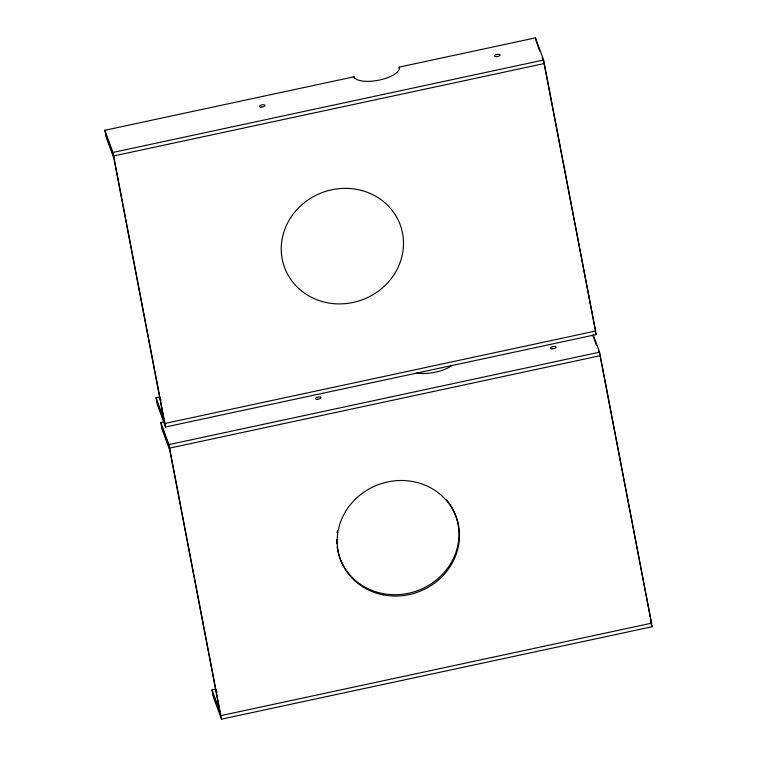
<?xml version="1.0" encoding="UTF-8"?>
<svg xmlns="http://www.w3.org/2000/svg" width="757" height="757" viewBox="0 0 757 757"><rect width="100%" height="100%" fill="white"/><g stroke="black" fill="none" stroke-linecap="round" stroke-linejoin="round"><path stroke-width="1.14" d="M113.834 158.137L106.179 137.32L104.835 130.28L354.011 76.798A23.117 8.488 -10.8 0 0 379.541 80.015A23.117 8.488 -10.8 0 0 399.147 67.118L535.483 37.85L543.64 60.011L596.213 334.566L165.565 426.995L157.409 404.834L156.065 397.794L159.822 396.99L161.033 400.273M104.835 130.28L112.982 152.441L543.64 60.011M169.786 450.292L162.13 429.474L160.787 422.434L164.241 421.696M160.787 422.434L168.934 444.596L599.591 352.166L652.165 626.72L221.517 719.15L213.36 696.989L212.017 689.949L215.773 689.144L216.985 692.428M600.263 355.686L169.606 448.116L161.459 425.954M536.164 41.37L539.788 51.23M542.211 57.806L544.311 63.531L113.654 155.961L105.507 133.8M595.399 332.351L596.213 334.566M593.062 334.433L599.591 352.166M592.92 335.72L596.544 345.58M598.56 351.049L599.771 354.342M650.537 622.292L652.165 626.72M156.065 397.794L163.72 418.612M156.737 401.314L164.894 423.475L595.541 331.046L543.819 62.188M212.017 689.949L219.672 710.766M212.689 693.469L220.836 715.63L651.493 623.2L599.989 355.497M535.483 37.85L535.994 40.49M399.147 67.118L399.393 68.433M354.011 76.798L354.304 78.34M112.982 152.441L165.565 426.995M168.934 444.596L221.517 719.15M113.162 154.617L164.392 422.132M169.114 446.772L220.344 714.286M451.92 365.432A23.117 8.488 -10.8 0 1 416.88 372.955M446.337 499.601A61.648 57.239 -20.2 0 1 421.015 589.287A61.648 57.239 -20.2 0 1 337.158 546.791M336.837 543.677A61.648 57.239 -20.2 0 1 336.695 539.391M337.139 532.729A61.648 57.239 -20.2 0 1 337.48 530.468M260.928 107.087A2.886 1.06 -10.8 0 0 265.092 105.403A2.886 1.06 -10.8 0 0 260.73 105.251A2.886 1.06 -10.8 0 0 260.928 107.087M496.005 56.633A2.886 1.06 -10.8 0 0 500.169 54.949A2.886 1.06 -10.8 0 0 495.807 54.797A2.886 1.06 -10.8 0 0 496.005 56.633M326.087 302.497A61.648 57.239 -20.2 0 0 401.551 228.936A61.648 57.239 -20.2 0 0 299.488 206.945A61.648 57.239 -20.2 0 0 326.087 302.497M316.88 399.242A2.886 1.06 -10.8 0 0 321.044 397.557A2.886 1.06 -10.8 0 0 316.681 397.406A2.886 1.06 -10.8 0 0 316.88 399.242M551.957 348.788A2.886 1.06 -10.8 0 0 556.121 347.103A2.886 1.06 -10.8 0 0 551.749 346.952A2.886 1.06 -10.8 0 0 551.957 348.788M382.834 594.813A61.648 57.239 -20.2 0 0 457.294 520.352A61.648 57.239 -20.2 0 0 354.863 499.667A61.648 57.239 -20.2 0 0 382.834 594.813"/></g></svg>
